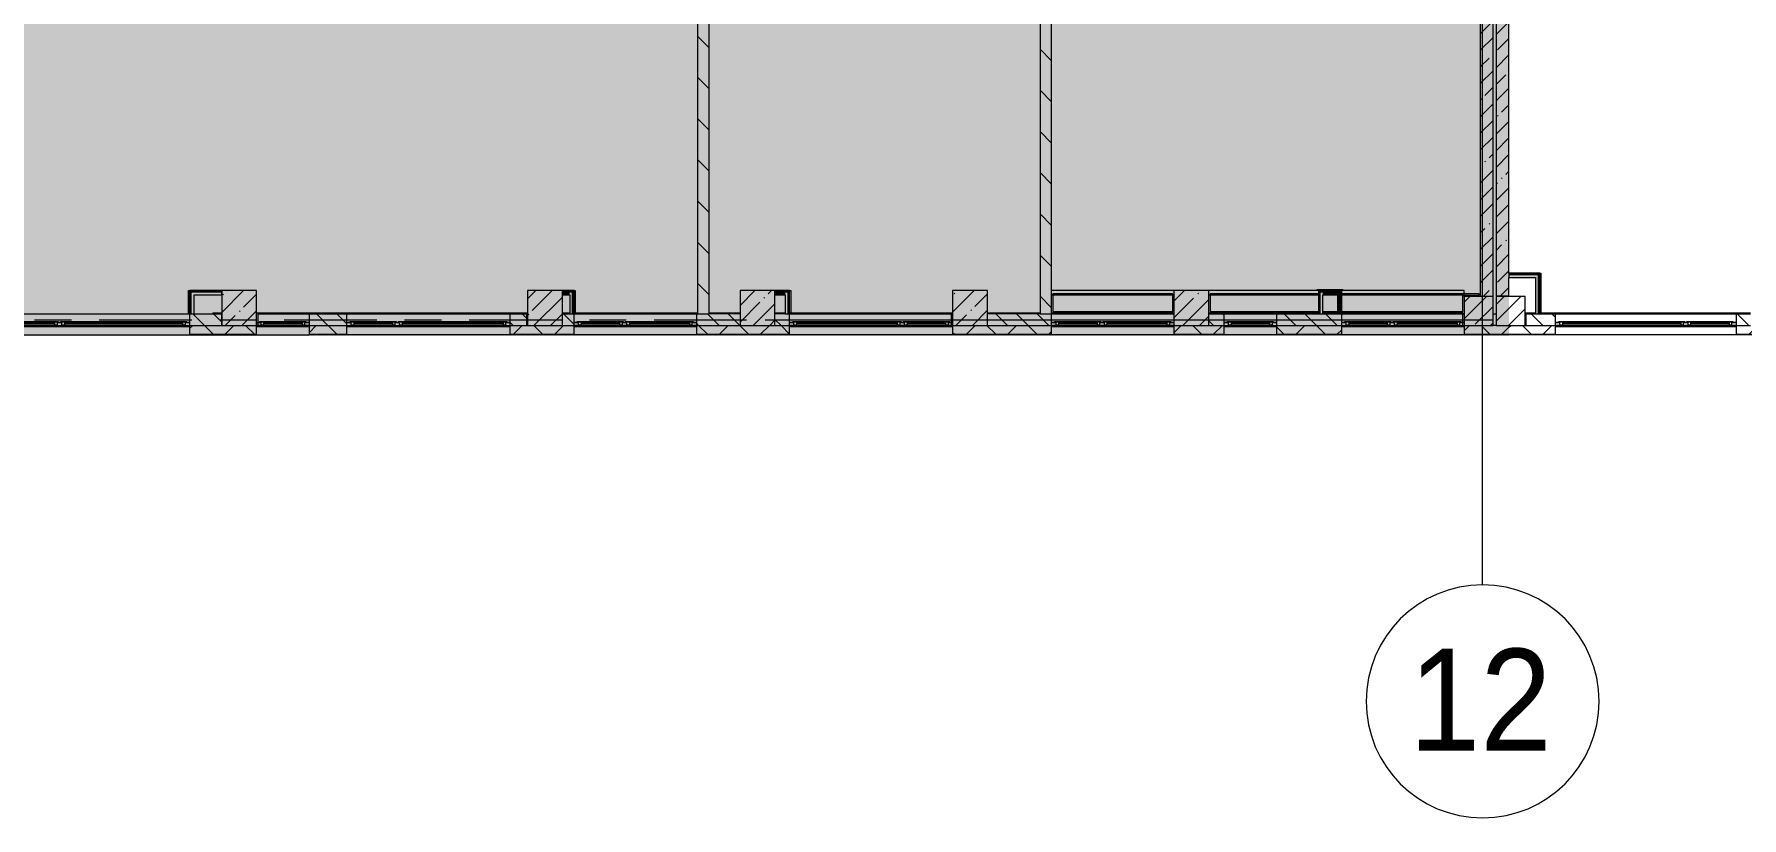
# Model space of a CAD drawing. Header units: millimetres. Extents: x -2911 to 185522, y -8553 to 29000.
# Drawn here: x 71953 to 101272, y -8553 to 4902 of the extents above; entities that cross this region are included whole.
import ezdxf

# ---------------------------------------------------------------- set-up
doc = ezdxf.new("R2010")
doc.units = ezdxf.units.MM
doc.linetypes.add('Осевая', pattern=[3175, 635, -476.25, 1587.5, -476.25])
doc.layers.add('A-DETL-GENF-1', color=7, linetype='Continuous', lineweight=9, true_color=0xc0c0c0, transparency=0.4)
for name, color, linetype, lineweight, true_color in [('A-FLOR-1', 7, 'Continuous', 5, 0xb7b7b7), ('A-FLOR-2', 7, 'Continuous', 5, 0xaaaaaa), ('A-GLAZ-3', 7, 'Continuous', 5, 0x737373), ('A-WALL-5', 7, 'Continuous', 9, 0x737373), ('A-WALL-6', 7, 'Continuous', 5, 0x737373), ('I-WALL-1', 7, 'Continuous', 5, 0xe7e7e7), ('I-WALL-2', 7, 'Continuous', 9, 0xe7e7e7), ('I-WALL-4', 7, 'Continuous', 5, 0x737373), ('S-COLS-1', 7, 'Continuous', 5, 0x737373)]:
    doc.layers.add(name, color=color, linetype=linetype, lineweight=lineweight, true_color=true_color)
for name, color, linetype, lineweight in [('A-GLAZ-2', 7, 'Continuous', 5), ('A-WALL', 7, 'Continuous', 9), ('A-WALL-4', 7, 'Continuous', 5), ('I-WALL-3', 7, 'Continuous', 5), ('S-COLS-2', 7, 'Continuous', 5), ('Оси', 7, 'Continuous', 9), ('Оси-1', 7, 'Continuous', 20), ('Оси-2', 7, 'Осевая', 9)]:
    doc.layers.add(name, color=color, linetype=linetype, lineweight=lineweight)
doc.styles.add('Arial_1', font='arial.ttf', dxfattribs={"width": 0.9, "height": 1750})
pattern_1 = [(45, (-38790, -150), (-285.123, 285.123), []), (45, (-38504.88, -150), (-285.123, 285.123), [504.031, -100.806, 16.764, -84.042])]
pattern_2 = [(45, (58512.3, 0), (-353.5534, 353.5534), []), (135, (58512.3, 0), (-353.5534, -353.5534), [])]
pattern_3 = [(45, (58512.3, 0), (-285.123, 285.123), []), (45, (58797.44, 0), (-285.123, 285.123), [504.031, -100.806, 16.764, -84.042])]
pattern_4 = [(135, (58512.3, 0), (-353.553, -353.553), [])]
pattern_5 = [(135, (58512.32, 0), (-176.7767, -176.7767), [])]
pattern_6 = [(45, (58512.3, 0), (-530.33, 530.33), []), (135, (58512.3, 0), (-530.33, -530.33), [])]

# ---------------------------------------------------------------- blocks, each defined once
blk = doc.blocks.new('BSC_Колонна _Прямоугольная - 600х600-V67-2_7_1_птичка')
at = {"layer": 'S-COLS-2'}
h = blk.add_hatch(dxfattribs=at)
h.set_pattern_fill('FP_72', color=256, style=0, pattern_type=2)
h.set_pattern_definition([(45, (-25860, -200), (-285.123, 285.123), []), (45, (-25574.88, -200), (-285.123, 285.123), [504.031, -100.806, 16.764, -84.042])])
h.paths.add_polyline_path([(-105, -300), (300, -300), (300, 300), (-300, 300), (-300, -300)])
at = {"layer": 'S-COLS-1'}
for p, q in [((300, 300), (-300, 300)), ((-300, 300), (-300, -300)), ((300, -300), (300, 300)), ((-300, -300), (300, -300))]:
    blk.add_line(p, q, dxfattribs=at)
blk = doc.blocks.new('BSC_Колонна _Прямоугольная - 600х600-V68-2_7_1_птичка')
at = {"layer": 'S-COLS-2'}
h = blk.add_hatch(dxfattribs=at)
h.set_pattern_fill('FP_73', color=256, style=0, pattern_type=2)
h.set_pattern_definition([(45, (-29509.74, -200), (-285.123, 285.123), []), (45, (-29224.6, -200), (-285.123, 285.123), [504.031, -100.806, 16.764, -84.042])])
h.paths.add_polyline_path([(-300, -300), (300, -300), (300, 300), (-300, 300)])
at = {"layer": 'S-COLS-1'}
for p, q in [((300, 300), (-300, 300)), ((-300, 300), (-300, -300)), ((300, -300), (300, 300)), ((-300, -300), (300, -300))]:
    blk.add_line(p, q, dxfattribs=at)
blk = doc.blocks.new('BSC_Колонна _Прямоугольная - 500х500-V69-2_7_1_птичка')
at = {"layer": 'S-COLS-2'}
h = blk.add_hatch(dxfattribs=at)
h.set_pattern_fill('FP_74', color=256, style=0, pattern_type=2)
h.set_pattern_definition(pattern_1)
h.paths.add_polyline_path([(-67, -250), (-30, -250), (-30, 250), (-250, 250), (-250, -250)])
h = blk.add_hatch(dxfattribs=at)
h.set_pattern_fill('FP_74', color=256, style=0, pattern_type=2)
h.set_pattern_definition(pattern_1)
h.paths.add_polyline_path([(-30, -250), (250, -250), (250, 250), (-30, 250), (-30, 80)])
at = {"layer": 'S-COLS-1'}
for p, q in [((-30, 250), (-250, 250)), ((-250, 250), (-250, -250)), ((-250, -250), (-30, -250))]:
    blk.add_line(p, q, dxfattribs=at)
at = {"layer": 'S-COLS-2'}
for p, q in [((250, 250), (-30, 250)), ((250, -250), (250, 250)), ((-30, -250), (250, -250))]:
    blk.add_line(p, q, dxfattribs=at)
blk = doc.blocks.new('BSC_Колонна _Прямоугольная - 600х600-V98-2_7_1_птичка')
at = {"layer": 'S-COLS-2'}
h = blk.add_hatch(dxfattribs=at)
h.set_pattern_fill('FP_114', color=256, style=0, pattern_type=2)
h.set_pattern_definition([(45, (-33310, -200), (-285.123, 285.123), []), (45, (-33024.88, -200), (-285.123, 285.123), [504.031, -100.806, 16.764, -84.042])])
h.paths.add_polyline_path([(-135, -300), (300, -300), (300, 300), (-300, 300), (-300, -300)])
at = {"layer": 'S-COLS-1'}
for p, q in [((300, 300), (-300, 300)), ((-300, 300), (-300, -300)), ((300, -300), (300, 300)), ((-300, -300), (300, -300))]:
    blk.add_line(p, q, dxfattribs=at)
blk = doc.blocks.new('120_Окно_СКБ_2Ст - 120_Окно_СКБ_2Ст 2100х2400 _мал створка справа_-22446225-2_7_1_птичка')
at = {"layer": 'A-GLAZ-3'}
for p, q in [((-1050, -127), (-1050, -57)), ((-1050, -57), (-980, -57)), ((1050, -57), (-1050, -57)), ((-980, -127), (-1050, -127)), ((-1050, -127), (-1000, -127)), ((-980, -127), (-1000, -127)), ((-1000, -127), (-1000, -137)), ((-1000, -137), (170, -137)), ((170, -137), (-1000, -137)), ((-980, -57), (-980, -127)), ((150, -87), (-980, -87)), ((-980, -87), (-980, -127)), ((-930, -137), (-930, -87)), ((-930, -107), (100, -107)), ((100, -117), (-930, -117)), ((100, -137), (100, -87)), ((150, -127), (150, -57)), ((150, -57), (220, -57)), ((150, -127), (150, -87)), ((220, -127), (150, -127)), ((170, -127), (150, -127)), ((170, -127), (200, -127)), ((170, -137), (170, -127)), ((220, -127), (200, -127)), ((200, -127), (200, -137)), ((200, -137), (1000, -137)), ((1000, -137), (200, -137)), ((220, -57), (220, -127)), ((980, -87), (220, -87)), ((220, -87), (220, -127)), ((270, -137), (270, -87)), ((270, -107), (930, -107)), ((930, -117), (270, -117)), ((930, -137), (930, -87)), ((980, -127), (980, -57)), ((980, -57), (1050, -57)), ((980, -127), (980, -87)), ((1050, -127), (980, -127)), ((1000, -127), (980, -127)), ((1000, -127), (1050, -127)), ((1000, -137), (1000, -127)), ((1050, -57), (1050, -127))]:
    blk.add_line(p, q, dxfattribs=at)
blk = doc.blocks.new('120_Окно_СКБ_2Ст - 120_Окно_СКБ_2Ст 3100х2500 _мал_ створка слева-2_-22446420-2_7_1_птичка')
at = {"layer": 'A-GLAZ-2'}
for p, q in [((-1550, -127), (-1550, -57)), ((-1550, -57), (-1480, -57)), ((1550, -57), (-1550, -57)), ((-1480, -127), (-1550, -127)), ((-1550, -127), (-1500, -127)), ((-1480, -127), (-1500, -127)), ((-1500, -127), (-1500, -137)), ((-1500, -137), (-700, -137)), ((-700, -137), (-1500, -137)), ((-1480, -57), (-1480, -127)), ((-720, -87), (-1480, -87)), ((-1480, -87), (-1480, -127)), ((-1430, -137), (-1430, -87)), ((-1430, -107), (-770, -107)), ((-770, -117), (-1430, -117)), ((-770, -137), (-770, -87)), ((-720, -127), (-720, -57)), ((-720, -57), (-650, -57)), ((-720, -127), (-720, -87)), ((-650, -127), (-720, -127)), ((-700, -127), (-720, -127)), ((-700, -127), (-670, -127)), ((-700, -137), (-700, -127)), ((-650, -127), (-670, -127)), ((-670, -127), (-670, -137)), ((-670, -137), (1500, -137)), ((1500, -137), (-670, -137)), ((-650, -57), (-650, -127)), ((1480, -87), (-650, -87)), ((-650, -87), (-650, -127)), ((-600, -137), (-600, -87)), ((-600, -107), (1430, -107)), ((1430, -117), (-600, -117)), ((1430, -137), (1430, -87)), ((1480, -127), (1480, -57)), ((1480, -57), (1550, -57)), ((1480, -127), (1480, -87)), ((1550, -127), (1480, -127)), ((1500, -127), (1480, -127)), ((1500, -127), (1550, -127)), ((1500, -137), (1500, -127)), ((1550, -57), (1550, -127))]:
    blk.add_line(p, q, dxfattribs=at)
blk = doc.blocks.new('120_Окно_СКБ_2Ст - 120_Окно_СКБ_2Ст 2800х2500_створка_-22445922-2_7_1_птичка')
at = {"layer": 'A-GLAZ-3'}
for p, q in [((-1400, -127), (-1400, -57)), ((-1400, -57), (-1330, -57)), ((1400, -57), (-1400, -57)), ((-1330, -127), (-1400, -127)), ((-1400, -127), (-1350, -127)), ((-1330, -127), (-1350, -127)), ((-1350, -127), (-1350, -137)), ((-1350, -137), (520, -137)), ((520, -137), (-1350, -137)), ((-1330, -57), (-1330, -127)), ((500, -87), (-1330, -87)), ((-1330, -87), (-1330, -127)), ((-1280, -137), (-1280, -87)), ((-1280, -107), (450, -107)), ((450, -117), (-1280, -117)), ((450, -137), (450, -87)), ((500, -127), (500, -57)), ((500, -57), (570, -57)), ((500, -127), (500, -87)), ((570, -127), (500, -127)), ((520, -127), (500, -127)), ((520, -127), (550, -127)), ((520, -137), (520, -127)), ((570, -127), (550, -127)), ((550, -127), (550, -137)), ((550, -137), (1350, -137)), ((1350, -137), (550, -137)), ((570, -57), (570, -127)), ((1330, -87), (570, -87)), ((570, -87), (570, -127)), ((620, -137), (620, -87)), ((620, -107), (1280, -107)), ((1280, -117), (620, -117)), ((1280, -137), (1280, -87)), ((1330, -127), (1330, -57)), ((1330, -57), (1400, -57)), ((1330, -127), (1330, -87)), ((1400, -127), (1330, -127)), ((1350, -127), (1330, -127)), ((1350, -127), (1400, -127)), ((1350, -137), (1350, -127)), ((1400, -57), (1400, -127))]:
    blk.add_line(p, q, dxfattribs=at)
blk = doc.blocks.new('120_Окно_СКБ_2Ст - 120_Окно_СКБ_2Ст 3100х2500 _мал_створка слева_ 2-22446355-2_7_1_птичка')
at = {"layer": 'A-GLAZ-3'}
for p, q in [((-1550, -127), (-1550, -57)), ((-1550, -57), (-1480, -57)), ((1550, -57), (-1550, -57)), ((-1480, -127), (-1550, -127)), ((-1550, -127), (-1500, -127)), ((-1480, -127), (-1500, -127)), ((-1500, -127), (-1500, -137)), ((-1500, -137), (670, -137)), ((670, -137), (-1500, -137)), ((-1480, -57), (-1480, -127)), ((650, -87), (-1480, -87)), ((-1480, -87), (-1480, -127)), ((-1430, -137), (-1430, -87)), ((-1430, -107), (600, -107)), ((600, -117), (-1430, -117)), ((600, -137), (600, -87)), ((650, -127), (650, -57)), ((650, -57), (720, -57)), ((650, -127), (650, -87)), ((720, -127), (650, -127)), ((670, -127), (650, -127)), ((670, -127), (700, -127)), ((670, -137), (670, -127)), ((720, -127), (700, -127)), ((700, -127), (700, -137)), ((700, -137), (1500, -137)), ((1500, -137), (700, -137)), ((720, -57), (720, -127)), ((1480, -87), (720, -87)), ((720, -87), (720, -127)), ((770, -137), (770, -87)), ((770, -107), (1430, -107)), ((1430, -117), (770, -117)), ((1430, -137), (1430, -87)), ((1480, -127), (1480, -57)), ((1480, -57), (1550, -57)), ((1480, -127), (1480, -87)), ((1550, -127), (1480, -127)), ((1500, -127), (1480, -127)), ((1500, -127), (1550, -127)), ((1500, -137), (1500, -127)), ((1550, -57), (1550, -127))]:
    blk.add_line(p, q, dxfattribs=at)
blk = doc.blocks.new('BSC_Колонна _Прямоугольная - 500х500-V142-2_7_1_птичка')
at = {"layer": 'S-COLS-2'}
h = blk.add_hatch(dxfattribs=at)
h.set_pattern_fill('FP_148', color=256, style=0, pattern_type=2)
h.set_pattern_definition([(45, (-38240, -150), (-285.123, 285.123), []), (45, (-37954.88, -150), (-285.123, 285.123), [504.031, -100.806, 16.764, -84.042])])
h.paths.add_polyline_path([(-250, -250), (250, -250), (250, 250), (-250, 250), (-250, -85)])
at = {"layer": 'S-COLS-1'}
for p, q in [((250, 250), (-250, 250)), ((-250, 250), (-250, -250)), ((250, -250), (250, 250)), ((-250, -250), (250, -250))]:
    blk.add_line(p, q, dxfattribs=at)
blk = doc.blocks.new('120_Окно_СКБ_2Ст - 120_Окно_СКБ_2Ст 2800х2500 4-24273432-2_7_1_птичка')
at = {"layer": 'A-GLAZ-3'}
for p, q in [((-1400, -127), (-1400, -57)), ((-1400, -57), (-1330, -57)), ((1400, -57), (-1400, -57)), ((-1330, -127), (-1400, -127)), ((-1400, -127), (-1350, -127)), ((-1330, -127), (-1350, -127)), ((-1350, -127), (-1350, -137)), ((-1350, -137), (-550, -137)), ((-550, -137), (-1350, -137)), ((-1330, -57), (-1330, -127)), ((-570, -87), (-1330, -87)), ((-1330, -87), (-1330, -127)), ((-1280, -137), (-1280, -87)), ((-1280, -107), (-620, -107)), ((-620, -117), (-1280, -117)), ((-620, -137), (-620, -87)), ((-570, -127), (-570, -57)), ((-570, -57), (-500, -57)), ((-570, -127), (-570, -87)), ((-500, -127), (-570, -127)), ((-550, -127), (-570, -127)), ((-550, -127), (-520, -127)), ((-550, -137), (-550, -127)), ((-500, -127), (-520, -127)), ((-520, -127), (-520, -137)), ((-520, -137), (1350, -137)), ((1350, -137), (-520, -137)), ((-500, -57), (-500, -127)), ((1330, -87), (-500, -87)), ((-500, -87), (-500, -127)), ((-450, -137), (-450, -87)), ((-450, -107), (1280, -107)), ((1280, -117), (-450, -117)), ((1280, -137), (1280, -87)), ((1330, -127), (1330, -57)), ((1330, -57), (1400, -57)), ((1330, -127), (1330, -87)), ((1400, -127), (1330, -127)), ((1350, -127), (1330, -127)), ((1350, -127), (1400, -127)), ((1350, -137), (1350, -127)), ((1400, -57), (1400, -127))]:
    blk.add_line(p, q, dxfattribs=at)
blk = doc.blocks.new('120_Окно_СКБ_1Ст - 120_Окно_СКБ_1Ст 900х2500_h_-V110-2_7_1_птичка')
at = {"layer": 'A-GLAZ-3'}
for p, q in [((-450, -127), (-450, -57)), ((-450, -57), (-380, -57)), ((450, -57), (-450, -57)), ((-380, -127), (-450, -127)), ((-450, -127), (-400, -127)), ((-380, -127), (-400, -127)), ((-400, -127), (-400, -137)), ((-400, -137), (400, -137)), ((400, -137), (-400, -137)), ((-380, -57), (-380, -127)), ((380, -87), (-380, -87)), ((-380, -87), (-380, -127)), ((-330, -137), (-330, -87)), ((-330, -107), (330, -107)), ((330, -117), (-330, -117)), ((330, -137), (330, -87)), ((380, -127), (380, -57)), ((380, -57), (450, -57)), ((380, -127), (380, -87)), ((450, -127), (380, -127)), ((400, -127), (380, -127)), ((400, -127), (450, -127)), ((400, -137), (400, -127)), ((450, -57), (450, -127))]:
    blk.add_line(p, q, dxfattribs=at)
blk = doc.blocks.new('120_Окно_СКБ_1Ст - 120_Окно_СКБ_1Ст 900х2500_h_-V172-2_7_1_птичка')
at = {"layer": 'A-GLAZ-3'}
for p, q in [((-450, -127), (-450, -57)), ((-450, -57), (-380, -57)), ((450, -57), (-450, -57)), ((-380, -127), (-450, -127)), ((-450, -127), (-400, -127)), ((-380, -127), (-400, -127)), ((-400, -127), (-400, -137)), ((-400, -137), (400, -137)), ((400, -137), (-400, -137)), ((-380, -57), (-380, -127)), ((380, -87), (-380, -87)), ((-380, -87), (-380, -127)), ((-330, -137), (-330, -87)), ((-330, -107), (330, -107)), ((330, -117), (-330, -117)), ((330, -137), (330, -87)), ((380, -127), (380, -57)), ((380, -57), (450, -57)), ((380, -127), (380, -87)), ((450, -127), (380, -127)), ((400, -127), (380, -127)), ((400, -127), (450, -127)), ((400, -137), (400, -127)), ((450, -57), (450, -127))]:
    blk.add_line(p, q, dxfattribs=at)
blk = doc.blocks.new('BSC_Колонна _Прямоугольная - 600х600-V174-2_7_1_птичка')
at = {"layer": 'S-COLS-2'}
h = blk.add_hatch(dxfattribs=at)
h.set_pattern_fill('FP_178', color=256, style=0, pattern_type=2)
h.set_pattern_definition([(45, (-22210, -200), (-285.123, 285.123), []), (45, (-21924.88, -200), (-285.123, 285.123), [504.031, -100.806, 16.764, -84.042])])
h.paths.add_polyline_path([(-165, -300), (300, -300), (300, 300), (-300, 300), (-300, -300)])
at = {"layer": 'S-COLS-1'}
for p, q in [((300, 300), (-300, 300)), ((-300, 300), (-300, -300)), ((300, -300), (300, 300)), ((-300, -300), (300, -300))]:
    blk.add_line(p, q, dxfattribs=at)
blk = doc.blocks.new('Зашивка приборов отопления23 - Зашивка приборов отопления-33321838-2_7_1_птичка')
at = {"layer": 'A-WALL-6'}
for p, q in [((36640, 23400), (34540, 23400)), ((34540, 23079), (36640, 23079)), ((36640, 23079), (34540, 23079)), ((34540, 23004), (36640, 23004))]:
    blk.add_line(p, q, dxfattribs=at)
blk = doc.blocks.new('Зашивка приборов отопления24 - Зашивка приборов отопления-33321996-2_7_1_птичка')
at = {"layer": 'A-WALL-6'}
for p, q in [((36640, 23400), (34760, 23400)), ((34760, 23079), (36640, 23079)), ((36640, 23079), (34760, 23079)), ((34760, 23004), (36640, 23004))]:
    blk.add_line(p, q, dxfattribs=at)
blk = doc.blocks.new('Зашивка приборов отопления25 - Зашивка приборов отопления-33322064-2_7_1_птичка')
at = {"layer": 'A-WALL-6'}
for p, q in [((36640, 23400), (34540, 23400)), ((34540, 23104), (34540, 23079)), ((34540, 23079), (36640, 23079)), ((36640, 23079), (34540, 23079)), ((34540, 23079), (34540, 23004)), ((34540, 23004), (36640, 23004))]:
    blk.add_line(p, q, dxfattribs=at)
blk = doc.blocks.new('Ось сетки - D8-29747960-2_7_1_птичка')
at = {"layer": 'Оси-1'}
for start, end in [(360, 180), (180, 360)]:
    blk.add_arc((0, 0), 4, start, end, dxfattribs=at)

msp = doc.modelspace()

# ---------------------------------------------------------------- hatches: boundary and pattern name
at = {"layer": 'A-DETL-GENF-1'}
msp.add_hatch(color=256, dxfattribs=at).paths.add_polyline_path([(91687.3379, -280), (97272.3157, -280), (97272.3157, 23777.7217), (92372.3157, 23777.7217), (92372.3157, 27350), (62364.3157, 27350), (62364.3157, 15358), (58244.3157, 15358), (58244.3157, -280), (90759.8178, -280)])
at = {"layer": 'A-WALL-4'}
h = msp.add_hatch(dxfattribs=at)
h.set_pattern_fill('FP_95', color=256, style=0, pattern_type=2)
h.set_pattern_definition(pattern_5)
h.paths.add_polyline_path([(74991.9773, -100), (75172.3157, -100), (75172.3157, 100), (74622.3157, 100), (74622.3157, -100)])
h.paths.add_polyline_path([(71522.3157, -100), (71522.3157, 100), (71272.3157, 100), (71272.3157, -100), (71281.8972, -100)])
h = msp.add_hatch(dxfattribs=at)
h.set_pattern_fill('FP_95', color=256, style=0, pattern_type=2)
h.set_pattern_definition(pattern_5)
h.paths.add_polyline_path([(80122.3157, -100), (80412.3157, -100), (80412.3157, 100), (80122.3157, 100)])
h.paths.add_polyline_path([(77322.3157, -100), (77322.3157, 100), (76672.3158, 100), (76672.3158, -100), (76847.0174, -100)])
h = msp.add_hatch(dxfattribs=at)
h.set_pattern_fill('FP_95', color=256, style=0, pattern_type=2)
h.set_pattern_definition(pattern_5)
h.paths.add_polyline_path([(83322.3158, -100), (84072.3157, -100), (84072.3157, 100), (83322.3158, 100)])
h.paths.add_polyline_path([(81022.3157, -100), (81222.3158, -100), (81222.3158, 100), (81022.3157, 100)])
h = msp.add_hatch(dxfattribs=at)
h.set_pattern_fill('FP_95', color=256, style=0, pattern_type=2)
h.set_pattern_definition(pattern_5)
h.paths.add_polyline_path([(84922.0592, -100), (84922.0592, 100), (84672.3157, 100), (84672.3157, -100), (84730.9376, -100)])
h = msp.add_hatch(dxfattribs=at)
h.set_pattern_fill('FP_95', color=256, style=0, pattern_type=2)
h.set_pattern_definition(pattern_5)
h.paths.add_polyline_path([(89422.3157, -100), (89422.3157, 100), (88322.0592, 100), (88322.0592, -100), (89368.5378, -100)])
h = msp.add_hatch(dxfattribs=at)
h.set_pattern_fill('FP_95', color=256, style=0, pattern_type=2)
h.set_pattern_definition(pattern_5)
h.paths.add_polyline_path([(92122.3157, -100), (92382.3156, -100), (92382.3156, 100), (92122.3157, 100)])
h.paths.add_polyline_path([(93282.3156, -100), (94402.3157, -100), (94402.3157, 100), (93282.3156, 100)])
h = msp.add_hatch(dxfattribs=at)
h.set_pattern_fill('FP_95', color=256, style=0, pattern_type=2)
h.set_pattern_definition(pattern_5)
h.paths.add_polyline_path([(101422.3157, -100), (101422.3157, 100), (101172.3157, 100), (101172.3157, -100)])
h.paths.add_polyline_path([(97562.3156, -100), (98072.3157, -100), (98072.3157, 100), (97562.3156, 100)])
h = msp.add_hatch(dxfattribs=at)
h.set_pattern_fill('FP_85', color=256, style=0, pattern_type=2)
h.set_pattern_definition(pattern_2)
h.paths.add_polyline_path([(94402.3157, -250), (94402.3157, -100), (93282.3156, -100), (93282.3156, -250), (94006.1379, -250)])
h.paths.add_polyline_path([(97272.3157, -250), (97272.3157, -100), (96502.3157, -100), (96502.3157, -250), (97266.2054, -250)])
h.paths.add_polyline_path([(89368.5378, -250), (89422.3157, -250), (89422.3157, -100), (87722.0592, -100), (87722.0592, -250), (88904.7778, -250)])
h.paths.add_polyline_path([(91522.3157, -250), (92382.3156, -250), (92382.3156, -100), (91522.3157, -100)])
h.paths.add_polyline_path([(84730.9376, -250), (84922.0592, -250), (84922.0592, -100), (83322.3158, -100), (83322.3158, -250), (84267.1776, -250)])
h.paths.add_polyline_path([(77322.3157, -250), (77322.3157, -100), (76672.3158, -100), (76672.3158, -250), (76847.0174, -250)])
h.paths.add_polyline_path([(80122.3157, -250), (81222.3158, -250), (81222.3158, -100), (80122.3157, -100)])
h.paths.add_polyline_path([(75455.7374, -250), (75772.3158, -250), (75772.3158, -100), (74622.3157, -100), (74622.3157, -250), (74991.9773, -250)])
h.paths.add_polyline_path([(71281.8972, -250), (71522.3157, -250), (71522.3157, -100), (70172.3157, -100), (70172.3157, -250), (70354.3772, -250)])
h.paths.add_polyline_path([(66644.2971, -250), (67072.3157, -250), (67072.3157, -100), (63142.3157, -100), (63142.3157, -250), (65716.777, -250)])
h.paths.add_polyline_path([(62242.3157, -250), (62242.3157, -100), (58252.3157, -100), (58252.3157, -250), (62006.6969, -250)])
h = msp.add_hatch(dxfattribs=at)
h.set_pattern_fill('FP_85', color=256, style=0, pattern_type=2)
h.set_pattern_definition(pattern_2)
h.paths.add_polyline_path([(134212.3157, -250), (134212.3157, -100), (130072.3157, -100), (130072.3157, -250), (133425.7391, -250)])
h.paths.add_polyline_path([(127860.619, -250), (129172.3157, -250), (129172.3157, -100), (125572.3157, -100), (125572.3157, -250), (126005.5789, -250)])
h.paths.add_polyline_path([(116572.3157, -250), (117322.3157, -250), (117322.3157, -100), (116572.3157, -100)])
h.paths.add_polyline_path([(115422.3157, -250), (115672.3157, -250), (115672.3157, -100), (114922.3157, -100), (114922.3157, -250), (115339.0986, -250)])
h.paths.add_polyline_path([(119422.3157, -250), (120572.3157, -250), (120572.3157, -100), (119422.3157, -100)])
h.paths.add_polyline_path([(123672.3157, -250), (124672.3157, -250), (124672.3157, -100), (123672.3157, -100)])
h.paths.add_polyline_path([(101922.3157, -250), (102548.649, -250), (102548.649, -100), (101172.3157, -100), (101172.3157, -250), (101890.0582, -250)])
h.paths.add_polyline_path([(110422.3157, -250), (111822.3157, -250), (111822.3157, -100), (110422.3157, -100)])
h.paths.add_polyline_path([(107322.3157, -250), (107322.3157, -100), (105922.3157, -100), (105922.3157, -250), (106527.6583, -250)])
h.paths.add_polyline_path([(103448.649, -250), (103822.3157, -250), (103822.3157, -100), (103448.649, -100)])
h.paths.add_polyline_path([(97272.3157, -250), (98072.3157, -250), (98072.3157, -100), (97272.3157, -100), (97272.3157, -176.4331)])
at = {"layer": 'I-WALL-1'}
for points in [[(75172.3157, 425), (75172.3157, 475), (74697.3157, 475), (74697.3157, 425), (74991.9773, 425)], [(81147.3158, 425), (81147.3158, 475), (81022.3157, 475), (81022.3157, 425)], [(81147.3158, 100), (81197.3158, 100), (81197.3158, 475), (81147.3158, 475), (81147.3158, 230.4865)], [(84847.3157, 425), (84847.3157, 475), (84672.3157, 475), (84672.3157, 425)], [(84847.3157, 100), (84897.3157, 100), (84897.3157, 475), (84847.3157, 475), (84847.3157, 230.4865)], [(94027.3156, 100), (94077.3156, 100), (94077.3156, 475), (94027.3156, 475), (94027.3156, 230.4865)], [(94327.3157, 425), (94377.3157, 425), (94377.3157, 475), (94077.3156, 475), (94077.3156, 425)], [(94377.3157, 100), (94377.3157, 425), (94327.3157, 425), (94327.3157, 100)]]:
    msp.add_hatch(color=256, dxfattribs=at).paths.add_polyline_path(points)
at = {"layer": 'I-WALL-2'}
for points in [[(97727.3156, 725), (97777.3156, 725), (97777.3156, 775), (97272.3156, 775), (97272.3157, 725)], [(97777.3156, 100), (97777.3156, 725), (97727.3156, 725), (97727.3156, 100)], [(74647.3157, 100), (74697.3157, 100), (74697.3157, 475), (74647.3157, 475), (74647.3157, 230.4865)]]:
    msp.add_hatch(color=256, dxfattribs=at).paths.add_polyline_path(points)
at = {"layer": 'I-WALL-3'}
h = msp.add_hatch(dxfattribs=at)
h.set_pattern_fill('FP_96', color=256, style=0, pattern_type=2)
h.set_pattern_definition(pattern_4)
h.paths.add_polyline_path([(83542.3157, 100), (83542.3157, 7700), (83342.3157, 7700), (83342.3157, 100)])
h = msp.add_hatch(dxfattribs=at)
h.set_pattern_fill('FP_96', color=256, style=0, pattern_type=2)
h.set_pattern_definition(pattern_4)
h.paths.add_polyline_path([(89422.3157, 100), (89422.3157, 7700), (89222.3157, 7700), (89222.3157, 100), (89368.5378, 100)])
h = msp.add_hatch(dxfattribs=at)
h.set_pattern_fill('FP_93', color=256, style=0, pattern_type=2)
h.set_pattern_definition(pattern_3)
h.paths.add_polyline_path([(96782.3157, 400), (97002.3157, 400), (97002.3157, 7400), (96782.3157, 7400), (96782.3157, 808.9359)])
h = msp.add_hatch(dxfattribs=at)
h.set_pattern_fill('FP_93', color=256, style=0, pattern_type=2)
h.set_pattern_definition(pattern_3)
h.paths.add_polyline_path([(97052.3156, 410), (97272.3156, 410), (97272.3156, 7380), (97052.3156, 7380), (97052.3156, 800.143)])
h = msp.add_hatch(dxfattribs=at)
h.set_pattern_fill('FP_197', color=256, style=0, pattern_type=2)
h.set_pattern_definition(pattern_6)
h.paths.add_polyline_path([(97789.8156, 787.5), (97802.3156, 787.5), (97802.3156, 800), (97272.3156, 800), (97272.3157, 787.5)])
h = msp.add_hatch(dxfattribs=at)
h.set_pattern_fill('FP_197', color=256, style=0, pattern_type=2)
h.set_pattern_definition(pattern_6)
h.paths.add_polyline_path([(97777.3156, 775), (97789.8156, 775), (97789.8156, 787.5), (97272.3156, 787.5), (97272.3157, 775)])
h = msp.add_hatch(dxfattribs=at)
h.set_pattern_fill('FP_197', color=256, style=0, pattern_type=2)
h.set_pattern_definition(pattern_6)
h.paths.add_polyline_path([(74622.3157, 100), (74634.8157, 100), (74634.8157, 500), (74622.3157, 500), (74622.3157, 230.4865)])
h = msp.add_hatch(dxfattribs=at)
h.set_pattern_fill('FP_197', color=256, style=0, pattern_type=2)
h.set_pattern_definition(pattern_6)
h.paths.add_polyline_path([(74634.8157, 487.5), (75172.3157, 487.5), (75172.3157, 500), (74634.8157, 500)])
h = msp.add_hatch(dxfattribs=at)
h.set_pattern_fill('FP_197', color=256, style=0, pattern_type=2)
h.set_pattern_definition(pattern_6)
h.paths.add_polyline_path([(74634.8157, 100), (74647.3157, 100), (74647.3157, 487.5), (74634.8157, 487.5), (74634.8157, 230.4865)])
h = msp.add_hatch(dxfattribs=at)
h.set_pattern_fill('FP_197', color=256, style=0, pattern_type=2)
h.set_pattern_definition(pattern_6)
h.paths.add_polyline_path([(75172.3157, 475), (75172.3157, 487.5), (74647.3157, 487.5), (74647.3157, 475), (74991.9773, 475)])
h = msp.add_hatch(dxfattribs=at)
h.set_pattern_fill('FP_197', color=256, style=0, pattern_type=2)
h.set_pattern_definition(pattern_6)
h.paths.add_polyline_path([(81197.3158, 100), (81209.8158, 100), (81209.8158, 487.5), (81197.3158, 487.5), (81197.3158, 230.4865)])
h = msp.add_hatch(dxfattribs=at)
h.set_pattern_fill('FP_197', color=256, style=0, pattern_type=2)
h.set_pattern_definition(pattern_6)
h.paths.add_polyline_path([(81209.8158, 100), (81222.3158, 100), (81222.3158, 500), (81209.8158, 500), (81209.8158, 230.4865)])
h = msp.add_hatch(dxfattribs=at)
h.set_pattern_fill('FP_197', color=256, style=0, pattern_type=2)
h.set_pattern_definition(pattern_6)
h.paths.add_polyline_path([(84897.3157, 100), (84909.8157, 100), (84909.8157, 487.5), (84897.3157, 487.5), (84897.3157, 230.4865)])
h = msp.add_hatch(dxfattribs=at)
h.set_pattern_fill('FP_197', color=256, style=0, pattern_type=2)
h.set_pattern_definition(pattern_6)
h.paths.add_polyline_path([(84909.8157, 100), (84922.3157, 100), (84922.3157, 500), (84909.8157, 500), (84909.8157, 230.4865)])
h = msp.add_hatch(dxfattribs=at)
h.set_pattern_fill('FP_197', color=256, style=0, pattern_type=2)
h.set_pattern_definition(pattern_6)
h.paths.add_polyline_path([(94014.8156, 100), (94014.8156, 500), (94002.3156, 500), (94006.1379, 100)])
h = msp.add_hatch(dxfattribs=at)
h.set_pattern_fill('FP_197', color=256, style=0, pattern_type=2)
h.set_pattern_definition(pattern_6)
h.paths.add_polyline_path([(94014.8156, 487.5), (94402.3157, 487.5), (94402.3157, 500), (94014.8156, 500)])
h = msp.add_hatch(dxfattribs=at)
h.set_pattern_fill('FP_197', color=256, style=0, pattern_type=2)
h.set_pattern_definition(pattern_6)
h.paths.add_polyline_path([(94377.3157, 475), (94389.8157, 475), (94389.8157, 487.5), (94027.3156, 487.5), (94027.3156, 475), (94077.3156, 475)])
h = msp.add_hatch(dxfattribs=at)
h.set_pattern_fill('FP_197', color=256, style=0, pattern_type=2)
h.set_pattern_definition(pattern_6)
h.paths.add_polyline_path([(94389.8157, 100), (94389.8157, 475), (94377.3157, 475), (94377.3157, 100)])
h = msp.add_hatch(dxfattribs=at)
h.set_pattern_fill('FP_197', color=256, style=0, pattern_type=2)
h.set_pattern_definition(pattern_6)
h.paths.add_polyline_path([(94389.8157, 100), (94402.3157, 100), (94402.3157, 487.5), (94389.8157, 487.5), (94389.8157, 230.4865)])
at = {"layer": 'S-COLS-2'}
h = msp.add_hatch(dxfattribs=at)
h.set_pattern_fill('FP_93', color=256, style=0, pattern_type=2)
h.set_pattern_definition(pattern_3)
h.paths.add_polyline_path([(75172.3157, -100), (75772.3157, -100), (75772.3157, 500), (75172.3157, 500), (75172.3157, 230.4865)])

# ---------------------------------------------------------------- linework, layer by layer
at = {"layer": 'A-FLOR-1'}
for p, q in [((74602.3157, 100), (74602.3157, 500)), ((74602.3157, 500), (74622.3157, 500)), ((81222.3158, 500), (81242.3158, 500)), ((81242.3158, 500), (81242.3158, 120)), ((84922.3157, 500), (84942.3157, 500)), ((84942.3157, 500), (84942.3157, 120)), ((89442.3157, 445), (89442.3157, 140)), ((91502.3157, 445), (89442.3157, 445)), ((91502.3157, 140), (91502.3157, 445)), ((94002.3156, 445), (92142.3157, 445)), ((92142.3157, 445), (92142.3157, 140)), ((93981.3156, 500), (93981.3156, 520)), ((93981.3156, 520), (94421.3156, 520)), ((96762.3157, 445), (94402.3157, 445)), ((94421.3156, 520), (94421.3156, 500)), ((96482.3157, 140), (96482.3157, 420)), ((96482.3157, 420), (96762.3157, 420)), ((96762.3157, 420), (96762.3157, 445)), ((89442.3157, 140), (91502.3157, 140)), ((92142.3157, 140), (94002.3156, 140)), ((94077.3156, 140), (94327.3157, 140)), ((94402.3157, 140), (96482.3157, 140)), ((96482.3157, 100), (96502.3157, 100)), ((97002.3157, 100), (97052.3156, 100))]:
    msp.add_line(p, q, dxfattribs=at)
at = {"layer": 'A-FLOR-2'}
for p, q in [((97802.3156, 800), (97822.3156, 800)), ((97822.3156, 800), (97822.3156, 120)), ((97552.3156, 100), (97562.3156, 100))]:
    msp.add_line(p, q, dxfattribs=at)
at = {"layer": 'A-WALL'}
for p, q in [((97272.3157, 787.5), (97789.8156, 787.5)), ((97272.3157, 775), (97777.3156, 775)), ((97777.3156, 775), (97777.3156, 100)), ((97789.8156, 787.5), (97789.8156, 100)), ((96502.3157, -250), (98072.3157, -250)), ((97272.3157, -253), (98072.3157, -253)), ((97562.3156, -100), (98072.3157, -100)), ((101172.3157, -100), (101422.3157, -100)), ((101172.3157, -250), (102548.649, -250)), ((101172.3157, -253), (102548.649, -253))]:
    msp.add_line(p, q, dxfattribs=at)
at = {"layer": 'A-WALL-4'}
for p, q in [((97562.3156, 100), (97562.3156, -100)), ((97562.3156, 100), (101422.3157, 100)), ((98072.3157, -258), (98072.3157, 100)), ((101172.3157, 100), (101172.3157, -258)), ((116572.3157, -258), (97272.3157, -258)), ((97552.3156, -100), (97562.3156, -100))]:
    msp.add_line(p, q, dxfattribs=at)
at = {"layer": 'A-WALL-5'}
for p, q in [((97272.3156, 800), (97272.3156, 725)), ((74634.8157, 100), (74634.8157, 487.5)), ((75172.3157, 487.5), (74634.8157, 487.5)), ((74647.3157, 100), (74647.3157, 475)), ((75172.3157, 475), (74647.3157, 475)), ((81209.8158, 487.5), (81022.3157, 487.5)), ((81197.3158, 475), (81022.3157, 475)), ((81197.3158, 100), (81197.3158, 475)), ((81209.8158, 100), (81209.8158, 487.5)), ((84909.8157, 487.5), (84672.3157, 487.5)), ((84897.3157, 475), (84672.3157, 475)), ((84897.3157, 100), (84897.3157, 475)), ((84909.8157, 100), (84909.8157, 487.5)), ((94014.8156, 487.5), (94014.8156, 100)), ((94389.8157, 487.5), (94014.8156, 487.5)), ((94027.3156, 475), (94027.3156, 100)), ((94377.3157, 475), (94027.3156, 475)), ((94377.3157, 100), (94377.3157, 475)), ((94389.8157, 100), (94389.8157, 487.5)), ((83342.3157, 100), (83542.3157, 100)), ((89222.3157, 100), (89422.3157, 100)), ((74622.3157, -100), (75172.3157, -100)), ((74622.3157, -250), (75772.3158, -250)), ((74622.3157, -253), (75772.3158, -253)), ((76672.3158, -100), (77322.3157, -100)), ((76672.3158, -250), (77322.3157, -250)), ((76672.3158, -253), (77322.3157, -253)), ((80122.3157, -100), (80412.3157, -100)), ((80122.3157, -250), (81222.3158, -250)), ((80122.3157, -253), (81222.3158, -253)), ((81022.3157, -100), (81222.3158, -100)), ((83322.3158, -100), (84072.3157, -100)), ((83322.3158, -250), (84922.0592, -250)), ((83322.3158, -253), (84922.0592, -253)), ((84672.3157, -100), (84922.0592, -100)), ((87722.0592, -250), (89422.3157, -250)), ((87722.0592, -253), (89422.3157, -253)), ((88322.0592, -100), (89422.3157, -100)), ((91522.3157, -250), (92382.3156, -250)), ((91522.3157, -253), (92382.3156, -253)), ((92122.3157, -100), (92382.3156, -100)), ((93282.3156, -100), (94402.3157, -100)), ((93282.3156, -250), (94402.3157, -250)), ((93282.3156, -253), (94402.3157, -253)), ((96502.3157, -253), (97266.8164, -253))]:
    msp.add_line(p, q, dxfattribs=at)
at = {"layer": 'A-WALL-6'}
for p, q in [((71272.3157, 100), (75172.3157, 100)), ((74622.3157, 100), (74622.3157, -258)), ((75172.3157, -100), (75172.3157, 100)), ((75792.3158, 100), (75792.3158, -100)), ((75792.3158, 100), (80412.3157, 100)), ((76672.3158, 100), (76672.3158, -258)), ((77322.3157, -258), (77322.3157, 100)), ((80122.3157, 100), (80122.3157, -258)), ((80412.3157, -100), (80412.3157, 100)), ((81022.3157, 100), (83342.3157, 100)), ((81222.3158, -258), (81222.3158, 100)), ((83322.3158, 100), (83322.3158, -258)), ((84072.3157, 100), (83542.3157, 100)), ((84847.3157, 100), (84672.3157, 100)), ((84922.0592, -258), (84922.0592, 100)), ((84922.3157, 100), (87702.0592, 100)), ((87702.0592, -100), (87702.0592, 100)), ((89222.3157, 100), (88322.0592, 100)), ((89422.3157, -258), (89422.3157, 100)), ((89422.3157, 100), (91522.3157, 100)), ((92122.3157, 100), (96482.3157, 100)), ((92382.3156, -258), (92382.3156, 100)), ((93282.3156, 100), (93282.3156, -258)), ((94402.3157, -258), (94402.3157, 100)), ((58250.1118, -258), (76672.3158, -258)), ((70672.3157, -100), (75772.3158, -100)), ((75772.3158, -258), (75772.3158, -100)), ((80122.3157, -258), (76672.3158, -258)), ((77322.3157, -100), (80422.3157, -100)), ((97267.8348, -258), (80122.3157, -258)), ((87722.0592, -100), (87722.0592, -258)), ((91522.3157, -100), (91522.3157, -258)), ((92382.3156, -100), (96502.3157, -100)), ((96502.3157, -100), (96502.3157, -258)), ((97052.3156, -100), (97002.3157, -100))]:
    msp.add_line(p, q, dxfattribs=at)
at = {"layer": 'I-WALL-3'}
for p, q in [((97802.3156, 800), (97272.3157, 800)), ((97272.3157, 725), (97727.3156, 725)), ((97727.3156, 725), (97727.3156, 100)), ((97802.3156, 100), (97802.3156, 800)), ((97562.3156, 120), (97727.3156, 120)), ((97562.3156, 120), (97562.3156, 100)), ((97801.9156, 120), (101422.3157, 120)), ((101172.3157, -100), (98072.3157, -100))]:
    msp.add_line(p, q, dxfattribs=at)
at = {"layer": 'I-WALL-4'}
for p, q in [((83342.3157, 7700), (83342.3157, 100)), ((89222.3157, 7700), (89222.3157, 100)), ((89422.3157, 100), (89422.3157, 7900)), ((97002.3157, 400), (97002.3157, 7400)), ((97052.3156, 7380), (97052.3156, 410)), ((97272.3156, 800), (97272.3156, 7380)), ((83542.3157, 100), (83542.3157, 7100)), ((96782.3157, 5270), (96782.3157, 400)), ((97272.3156, 410), (97272.3156, 725)), ((74622.3157, 500), (74622.3157, 100)), ((75172.3157, 500), (74622.3157, 500)), ((74697.3157, 100), (74697.3157, 425)), ((74697.3157, 425), (75172.3157, 425)), ((75172.3157, 425), (75172.3157, 500)), ((81222.3158, 500), (81022.3157, 500)), ((81022.3157, 425), (81147.3158, 425)), ((81147.3158, 425), (81147.3158, 100)), ((81222.3158, 100), (81222.3158, 500)), ((84922.3157, 500), (84672.3157, 500)), ((84672.3157, 425), (84847.3157, 425)), ((84847.3157, 425), (84847.3157, 100)), ((84922.3157, 100), (84922.3157, 500)), ((94002.3156, 500), (94002.3156, 100)), ((94402.3157, 500), (94002.3156, 500)), ((94077.3156, 100), (94077.3156, 425)), ((94077.3156, 425), (94327.3157, 425)), ((94327.3157, 425), (94327.3157, 100)), ((94402.3157, 100), (94402.3157, 500)), ((97052.3156, 410), (97272.3156, 410)), ((75022.3157, 120), (75172.3157, 120)), ((75022.3157, 120), (75022.3157, 100)), ((75772.3157, 120), (80422.3157, 120)), ((81022.3157, 120), (81147.3158, 120)), ((81221.6706, 120), (83339.6576, 120)), ((83542.3157, 120), (84072.3157, 120)), ((84672.3157, 120), (84847.3157, 120)), ((84847.3157, 100), (84922.3157, 100)), ((84921.6705, 120), (87722.0592, 120)), ((88322.0592, 120), (89222.3157, 120)), ((89422.3157, 120), (91522.3157, 120)), ((92122.3157, 120), (94002.9607, 120)), ((94077.3156, 120), (94327.3157, 120)), ((94401.5464, 120), (96482.3157, 120)), ((96482.3157, -100), (96482.3157, 120)), ((76672.3158, -100), (75772.3158, -100)), ((83322.3158, -100), (81222.3158, -100)), ((87722.0592, -100), (84922.0592, -100)), ((91522.3157, -100), (89422.3157, -100))]:
    msp.add_line(p, q, dxfattribs=at)
at = {"layer": 'S-COLS-1'}
for p, q in [((75772.3157, 500), (75172.3157, 500)), ((75172.3157, 500), (75172.3157, -100)), ((75772.3157, -100), (75772.3157, 500)), ((75172.3157, -100), (75772.3157, -100))]:
    msp.add_line(p, q, dxfattribs=at)
at = {"layer": 'Оси'}
for p, q in [((96822.3157, -4552.8332), (96822.3157, 7947.1668)), ((84502.3157, 0), (97002.3157, 0))]:
    msp.add_line(p, q, dxfattribs=at)
at = {"layer": 'Оси-2'}
msp.add_line((68784.7415, 0), (84502.3157, 0), dxfattribs=at)

# ---------------------------------------------------------------- block references
at = {"layer": 'A-GLAZ-2', "rotation": 180}
msp.add_blockref('120_Окно_СКБ_2Ст - 120_Окно_СКБ_2Ст 3100х2500 _мал_ створка слева-2_-22446420-2_7_1_птичка', (99622.3157, -175), dxfattribs=at)
at = {"layer": 'A-GLAZ-3', "rotation": 180}
for name, p in [('120_Окно_СКБ_2Ст - 120_Окно_СКБ_2Ст 3100х2500 _мал_створка слева_ 2-22446355-2_7_1_птичка', (73072.3157, -175)), ('120_Окно_СКБ_1Ст - 120_Окно_СКБ_1Ст 900х2500_h_-V110-2_7_1_птичка', (76222.3158, -175)), ('120_Окно_СКБ_2Ст - 120_Окно_СКБ_2Ст 2800х2500_створка_-22445922-2_7_1_птичка', (78722.3157, -175)), ('120_Окно_СКБ_2Ст - 120_Окно_СКБ_2Ст 2100х2400 _мал створка справа_-22446225-2_7_1_птичка', (82272.3158, -175)), ('120_Окно_СКБ_2Ст - 120_Окно_СКБ_2Ст 2800х2500 4-24273432-2_7_1_птичка', (86322.0592, -175)), ('120_Окно_СКБ_2Ст - 120_Окно_СКБ_2Ст 2100х2400 _мал створка справа_-22446225-2_7_1_птичка', (90472.3157, -175)), ('120_Окно_СКБ_1Ст - 120_Окно_СКБ_1Ст 900х2500_h_-V172-2_7_1_птичка', (92832.3156, -175)), ('120_Окно_СКБ_2Ст - 120_Окно_СКБ_2Ст 2100х2400 _мал створка справа_-22446225-2_7_1_птичка', (95452.3157, -175))]:
    msp.add_blockref(name, p, dxfattribs=at)
at = {"layer": 'A-WALL-6', "rotation": 180}
for name, p in [('Зашивка приборов отопления23 - Зашивка приборов отопления-33321838-2_7_1_птичка', (126062.3157, 23504)), ('Зашивка приборов отопления24 - Зашивка приборов отопления-33321996-2_7_1_птичка', (128762.3157, 23504)), ('Зашивка приборов отопления25 - Зашивка приборов отопления-33322064-2_7_1_птичка', (131042.3157, 23504))]:
    msp.add_blockref(name, p, dxfattribs=at)
at = {"layer": 'S-COLS-1'}
for name, p in [('BSC_Колонна _Прямоугольная - 600х600-V174-2_7_1_птичка', (80722.3157, 200)), ('BSC_Колонна _Прямоугольная - 600х600-V67-2_7_1_птичка', (84372.3157, 200)), ('BSC_Колонна _Прямоугольная - 600х600-V68-2_7_1_птичка', (88022.0592, 200)), ('BSC_Колонна _Прямоугольная - 600х600-V98-2_7_1_птичка', (91822.3157, 200)), ('BSC_Колонна _Прямоугольная - 500х500-V142-2_7_1_птичка', (96752.3157, 150))]:
    msp.add_blockref(name, p, dxfattribs=at)
at = {"layer": 'S-COLS-2'}
msp.add_blockref('BSC_Колонна _Прямоугольная - 500х500-V69-2_7_1_птичка', (97302.3156, 150), dxfattribs=at)
at = {"layer": 'Оси-1', "xscale": 499.9999999999995, "yscale": 499.9999999999995, "zscale": 499.9999999999995}
msp.add_blockref('Ось сетки - D8-29747960-2_7_1_птичка', (96822.3157, -6552.8332), dxfattribs=at)

# ---------------------------------------------------------------- texts
at = {"layer": 'Оси', "insert": (95559.2357, -5649.6), "char_height": 1750, "width": 3030.37875, "attachment_point": 1, "style": 'Arial_1'}
msp.add_mtext('12', dxfattribs=at)

doc.saveas('drawing.dxf')
